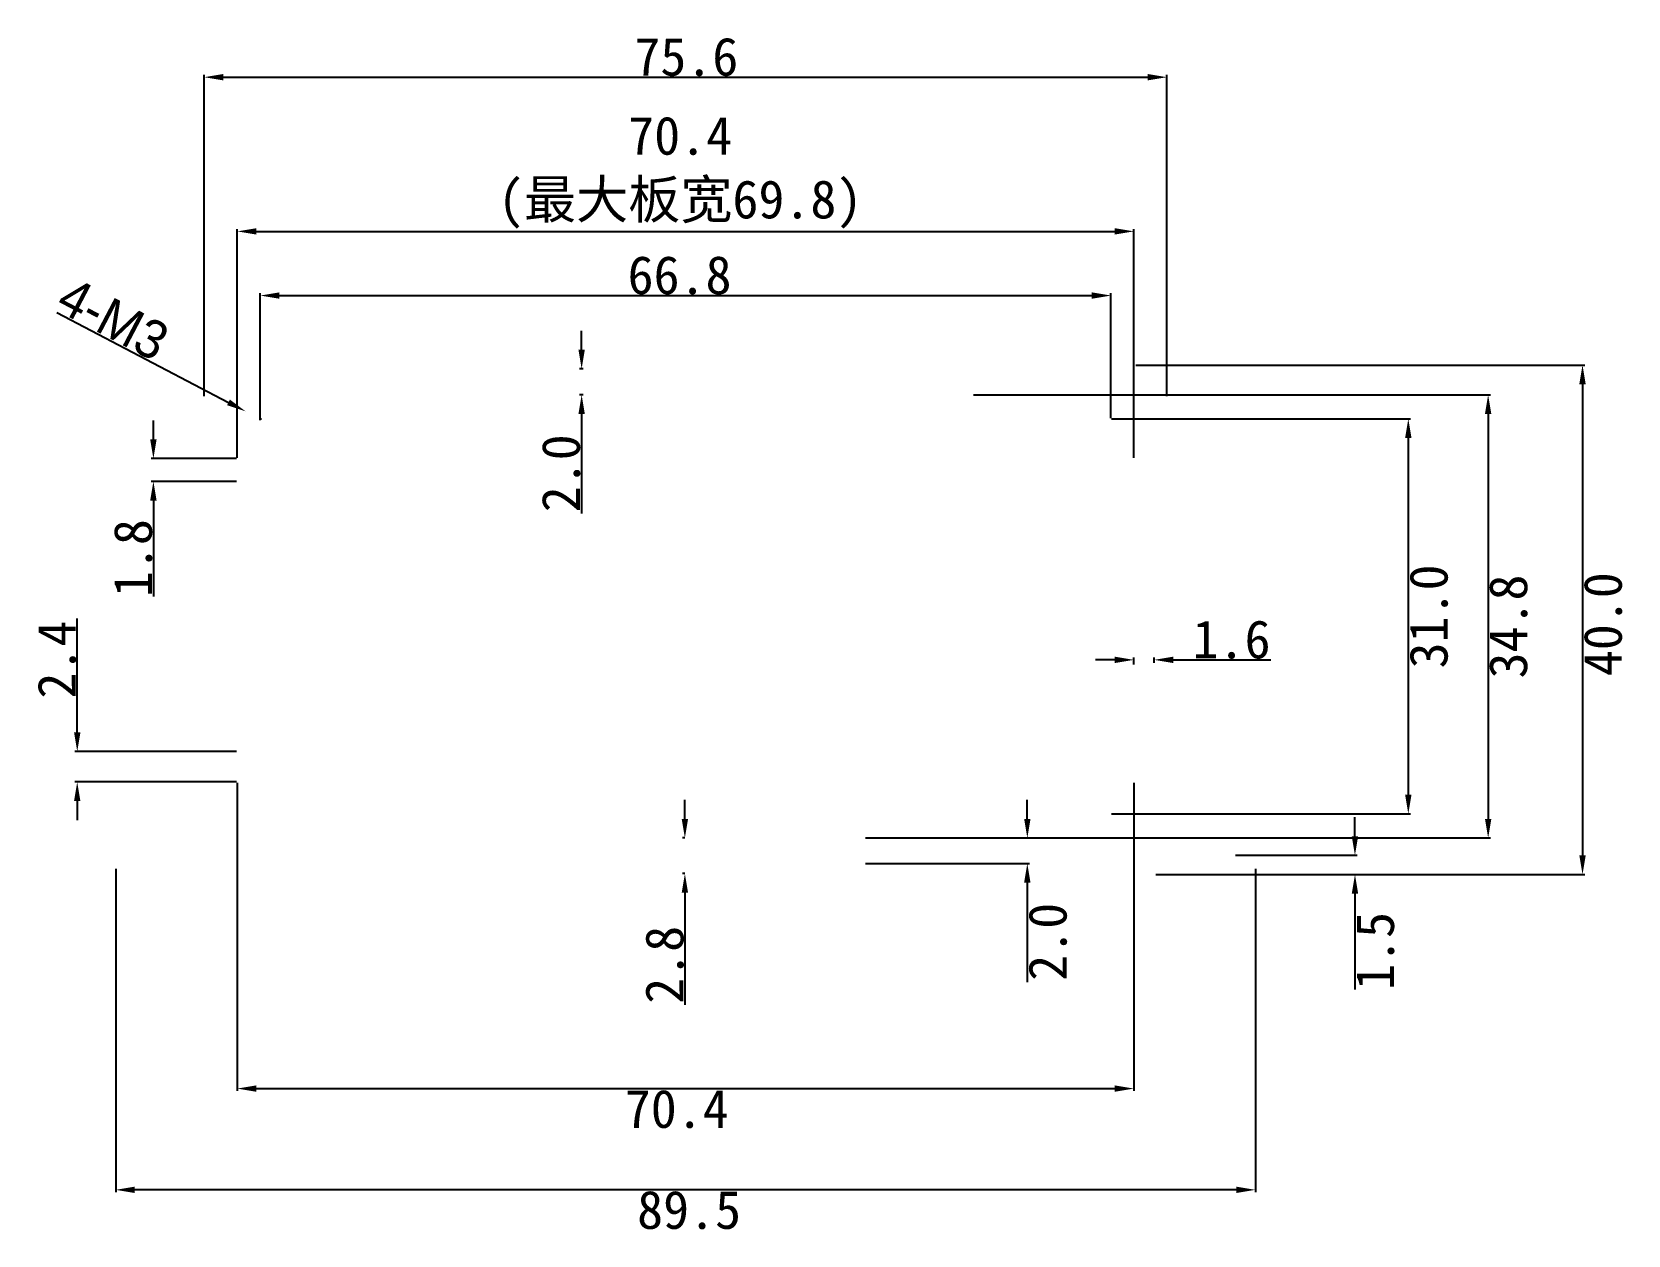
# Model space of a CAD drawing. Header units: millimetres. Extents: x -46 to 80, y -59 to 35.
import ezdxf

# ---------------------------------------------------------------- set-up
doc = ezdxf.new("R2010")
doc.units = ezdxf.units.MM
doc.layers.add('【黑色】Deck_Panel v1_Sketch2', color=30, linetype='Continuous')
doc.styles.get("Standard").update_dxf_attribs({"font": 'simhei.ttf'})
doc.dimstyles.get("Standard").update_dxf_attribs({"dimtxt": 3, "dimasz": 1.5, "dimexe": 0.18, "dimexo": 0.0625, "dimgap": 0.09, "dimtad": 2, "dimdec": 1, "dimzin": 0, "dimdsep": 46, "dimtxsty": 'Standard', "dimcen": 0.09, "dimadec": 0, "dimazin": 0, "dimtfac": 1, "dimtdec": 1, "dimtofl": 0, "dimtmove": 0, "dimatfit": 3, "dimfxl": 1, "dimtolj": 1, "dimtzin": 0, "dimarcsym": 0})

# ---------------------------------------------------------------- blocks, each defined once
blk = doc.blocks.new('*D22')
at = {"color": 0, "lineweight": -2}
for p, q in [((41.03, 9.05), (76.29, 9.05)), ((76.11, 7.55), (76.11, -29.45)), ((42.61, -30.95), (76.29, -30.95))]:
    blk.add_line(p, q, dxfattribs=at)
at = {"color": 0}
for points in [[(75.86, 7.55), (76.36, 7.55), (76.11, 9.05)], [(75.86, -29.45), (76.36, -29.45), (76.11, -30.95)]]:
    blk.add_solid(points, dxfattribs=at)
at = {"layer": 'Defpoints', "color": 0}
for p in [(40.97, 9.05), (42.54, -30.95), (76.11, -30.95)]:
    blk.add_point(p, dxfattribs=at)
at = {"color": 0, "lineweight": -2, "insert": (77.72, -11.3), "char_height": 3, "attachment_point": 5, "rotation": 90}
blk.add_mtext('\\A1;40.0', dxfattribs=at)
blk = doc.blocks.new('*D23')
at = {"color": 0, "lineweight": -2}
for p, q in [((-39.08, -30.51), (-39.08, -55.9)), ((50.42, -30.51), (50.42, -55.9)), ((48.92, -55.72), (-37.58, -55.72))]:
    blk.add_line(p, q, dxfattribs=at)
at = {"color": 0}
for points in [[(-37.58, -55.47), (-37.58, -55.97), (-39.08, -55.72)], [(48.92, -55.47), (48.92, -55.97), (50.42, -55.72)]]:
    blk.add_solid(points, dxfattribs=at)
at = {"layer": 'Defpoints', "color": 0}
for p in [(-39.08, -30.45), (50.42, -30.45), (-39.08, -55.72)]:
    blk.add_point(p, dxfattribs=at)
at = {"color": 0, "lineweight": -2, "insert": (5.95, -57.31), "char_height": 3, "attachment_point": 5}
blk.add_mtext('\\A1;89.5', dxfattribs=at)
blk = doc.blocks.new('*D24')
at = {"color": 0, "lineweight": -2}
for p, q in [((-32.13, 6.61), (-32.13, 31.84)), ((-30.63, 31.66), (41.97, 31.66)), ((43.47, 6.61), (43.47, 31.84))]:
    blk.add_line(p, q, dxfattribs=at)
at = {"color": 0}
for points in [[(-30.63, 31.91), (-30.63, 31.41), (-32.13, 31.66)], [(41.97, 31.91), (41.97, 31.41), (43.47, 31.66)]]:
    blk.add_solid(points, dxfattribs=at)
at = {"layer": 'Defpoints', "color": 0}
for p in [(43.47, 31.66), (-32.13, 6.55), (43.47, 6.55)]:
    blk.add_point(p, dxfattribs=at)
at = {"color": 0, "lineweight": -2, "insert": (5.73, 33.25), "char_height": 3, "attachment_point": 5}
blk.add_mtext('\\A1;75.6', dxfattribs=at)
blk = doc.blocks.new('*D25')
at = {"color": 0, "lineweight": -2}
for p, q in [((-36.12, 3.21), (-36.12, 4.71)), ((-29.59, 1.71), (-36.3, 1.71)), ((-29.59, -0.09), (-36.3, -0.09)), ((-36.12, -1.59), (-36.12, -9.13))]:
    blk.add_line(p, q, dxfattribs=at)
at = {"color": 0}
for points in [[(-36.37, 3.21), (-35.87, 3.21), (-36.12, 1.71)], [(-36.37, -1.59), (-35.87, -1.59), (-36.12, -0.09)]]:
    blk.add_solid(points, dxfattribs=at)
at = {"layer": 'Defpoints', "color": 0}
for p in [(-29.53, 1.71), (-36.12, -0.09), (-29.53, -0.09)]:
    blk.add_point(p, dxfattribs=at)
at = {"color": 0, "lineweight": -2, "insert": (-37.71, -6.11), "char_height": 3, "attachment_point": 5, "rotation": 90}
blk.add_mtext('\\A1;1.8', dxfattribs=at)
blk = doc.blocks.new('*D26')
at = {"layer": 'Defpoints', "color": 0}
for p in [(40.87, 19.55), (-29.53, 1.71), (40.87, 1.71)]:
    blk.add_point(p, dxfattribs=at)
at = {"layer": '【黑色】Deck_Panel v1_Sketch2', "color": 0, "lineweight": -2}
for p, q in [((-29.53, 1.77), (-29.53, 19.73)), ((-28.03, 19.55), (39.37, 19.55)), ((40.87, 1.77), (40.87, 19.73))]:
    blk.add_line(p, q, dxfattribs=at)
at = {"layer": '【黑色】Deck_Panel v1_Sketch2', "color": 0}
for points in [[(-28.03, 19.8), (-28.03, 19.3), (-29.53, 19.55)], [(39.37, 19.8), (39.37, 19.3), (40.87, 19.55)]]:
    blk.add_solid(points, dxfattribs=at)
at = {"layer": '【黑色】Deck_Panel v1_Sketch2', "color": 0, "lineweight": -2, "insert": (5.25, 24.17), "char_height": 3, "attachment_point": 5}
blk.add_mtext('\\A1;70.4\\P(最大板宽69.8)', dxfattribs=at)
blk = doc.blocks.new('*D27')
at = {"color": 0, "lineweight": -2}
for p, q in [((28.29, 6.71), (68.88, 6.71)), ((68.7, 5.21), (68.7, -26.59)), ((28.29, -28.09), (68.88, -28.09))]:
    blk.add_line(p, q, dxfattribs=at)
at = {"color": 0}
for points in [[(68.45, 5.21), (68.95, 5.21), (68.7, 6.71)], [(68.45, -26.59), (68.95, -26.59), (68.7, -28.09)]]:
    blk.add_solid(points, dxfattribs=at)
at = {"layer": 'Defpoints', "color": 0}
for p in [(28.23, 6.71), (28.23, -28.09), (68.7, -28.09)]:
    blk.add_point(p, dxfattribs=at)
at = {"color": 0, "lineweight": -2, "insert": (70.29, -11.48), "char_height": 3, "attachment_point": 5, "rotation": 90}
blk.add_mtext('\\A1;34.8', dxfattribs=at)
blk = doc.blocks.new('*D28')
at = {"color": 0, "lineweight": -2}
for p, q in [((-42.1, -19.79), (-42.1, -10.86)), ((-29.59, -21.29), (-42.28, -21.29)), ((-29.59, -23.69), (-42.28, -23.69)), ((-42.1, -25.19), (-42.1, -26.69))]:
    blk.add_line(p, q, dxfattribs=at)
at = {"color": 0}
for points in [[(-42.35, -19.79), (-41.85, -19.79), (-42.1, -21.29)], [(-42.35, -25.19), (-41.85, -25.19), (-42.1, -23.69)]]:
    blk.add_solid(points, dxfattribs=at)
at = {"layer": 'Defpoints', "color": 0}
for p in [(-42.1, -21.29), (-29.53, -21.29), (-29.53, -23.69)]:
    blk.add_point(p, dxfattribs=at)
at = {"color": 0, "lineweight": -2, "insert": (-43.69, -14.08), "char_height": 3, "attachment_point": 5, "rotation": 90}
blk.add_mtext('\\A1;2.4', dxfattribs=at)
blk = doc.blocks.new('*D29')
at = {"color": 0, "lineweight": -2}
for p, q in [((-29.53, -23.75), (-29.53, -47.95)), ((40.87, -23.75), (40.87, -47.95)), ((-28.03, -47.77), (39.37, -47.77))]:
    blk.add_line(p, q, dxfattribs=at)
at = {"color": 0}
for points in [[(-28.03, -47.52), (-28.03, -48.02), (-29.53, -47.77)], [(39.37, -47.52), (39.37, -48.02), (40.87, -47.77)]]:
    blk.add_solid(points, dxfattribs=at)
at = {"layer": 'Defpoints', "color": 0}
for p in [(-29.53, -23.69), (40.87, -23.69), (40.87, -47.77)]:
    blk.add_point(p, dxfattribs=at)
at = {"color": 0, "lineweight": -2, "insert": (4.98, -49.38), "char_height": 3, "attachment_point": 5}
blk.add_mtext('\\A1;70.4', dxfattribs=at)
blk = doc.blocks.new('*D30')
at = {"color": 0, "lineweight": -2}
for p, q in [((32.51, -26.59), (32.51, -25.09)), ((19.81, -28.09), (32.69, -28.09)), ((19.81, -30.09), (32.69, -30.09)), ((32.51, -31.59), (32.51, -39.4))]:
    blk.add_line(p, q, dxfattribs=at)
at = {"color": 0}
for points in [[(32.26, -26.59), (32.76, -26.59), (32.51, -28.09)], [(32.26, -31.59), (32.76, -31.59), (32.51, -30.09)]]:
    blk.add_solid(points, dxfattribs=at)
at = {"layer": 'Defpoints', "color": 0}
for p in [(19.75, -28.09), (32.51, -28.09), (19.75, -30.09)]:
    blk.add_point(p, dxfattribs=at)
at = {"color": 0, "lineweight": -2, "insert": (34.12, -36.24), "char_height": 3, "attachment_point": 5, "rotation": 90}
blk.add_mtext('\\A1;2.0', dxfattribs=at)
blk = doc.blocks.new('*D31')
at = {"color": 0, "lineweight": -2}
for p, q in [((5.62, -26.59), (5.62, -25.09)), ((5.61, -28.09), (5.44, -28.09)), ((5.61, -30.89), (5.44, -30.89)), ((5.62, -32.39), (5.62, -41.2))]:
    blk.add_line(p, q, dxfattribs=at)
at = {"color": 0}
for points in [[(5.37, -26.59), (5.87, -26.59), (5.62, -28.09)], [(5.37, -32.39), (5.87, -32.39), (5.62, -30.89)]]:
    blk.add_solid(points, dxfattribs=at)
at = {"layer": 'Defpoints', "color": 0}
for p in [(5.62, -28.09), (5.67, -28.09), (5.67, -30.89)]:
    blk.add_point(p, dxfattribs=at)
at = {"color": 0, "lineweight": -2, "insert": (4.03, -38.05), "char_height": 3, "attachment_point": 5, "rotation": 90}
blk.add_mtext('\\A1;2.8', dxfattribs=at)
blk = doc.blocks.new('*D32')
at = {"color": 0, "lineweight": -2}
for p, q in [((39.13, 4.82), (62.61, 4.82)), ((62.43, 3.32), (62.43, -24.69)), ((39.13, -26.19), (62.61, -26.19))]:
    blk.add_line(p, q, dxfattribs=at)
at = {"color": 0}
for points in [[(62.18, 3.32), (62.68, 3.32), (62.43, 4.82)], [(62.18, -24.69), (62.68, -24.69), (62.43, -26.19)]]:
    blk.add_solid(points, dxfattribs=at)
at = {"layer": 'Defpoints', "color": 0}
for p in [(39.07, 4.82), (39.07, -26.19), (62.43, -26.19)]:
    blk.add_point(p, dxfattribs=at)
at = {"color": 0, "lineweight": -2, "insert": (64.04, -10.69), "char_height": 3, "attachment_point": 5, "rotation": 90}
blk.add_mtext('\\A1;31.0', dxfattribs=at)
blk = doc.blocks.new('*D33')
at = {"color": 0, "lineweight": -2}
for p, q in [((-27.73, 4.88), (-27.73, 14.69)), ((-26.23, 14.51), (37.57, 14.51)), ((39.07, 4.88), (39.07, 14.69))]:
    blk.add_line(p, q, dxfattribs=at)
at = {"color": 0}
for points in [[(-26.23, 14.76), (-26.23, 14.26), (-27.73, 14.51)], [(37.57, 14.76), (37.57, 14.26), (39.07, 14.51)]]:
    blk.add_solid(points, dxfattribs=at)
at = {"layer": 'Defpoints', "color": 0}
for p in [(39.07, 14.51), (-27.73, 4.82), (39.07, 4.82)]:
    blk.add_point(p, dxfattribs=at)
at = {"color": 0, "lineweight": -2, "insert": (5.2, 16.1), "char_height": 3, "attachment_point": 5}
blk.add_mtext('\\A1;66.8', dxfattribs=at)
blk = doc.blocks.new('*D34')
at = {"color": 0, "lineweight": -2}
for p, q in [((-2.49, 10.25), (-2.49, 11.75)), ((-2.38, 8.75), (-2.67, 8.75)), ((-2.38, 6.71), (-2.67, 6.71)), ((-2.49, 5.21), (-2.49, -2.6))]:
    blk.add_line(p, q, dxfattribs=at)
at = {"color": 0}
for points in [[(-2.74, 10.25), (-2.24, 10.25), (-2.49, 8.75)], [(-2.74, 5.21), (-2.24, 5.21), (-2.49, 6.71)]]:
    blk.add_solid(points, dxfattribs=at)
at = {"layer": 'Defpoints', "color": 0}
for p in [(-2.32, 8.75), (-2.49, 6.71), (-2.32, 6.71)]:
    blk.add_point(p, dxfattribs=at)
at = {"color": 0, "lineweight": -2, "insert": (-4.1, 0.55), "char_height": 3, "attachment_point": 5, "rotation": 90}
blk.add_mtext('\\A1;2.0', dxfattribs=at)
blk = doc.blocks.new('*D35')
at = {"color": 0, "lineweight": -2}
for p, q in [((39.37, -14.1), (37.87, -14.1)), ((40.87, -14.47), (40.87, -13.92)), ((42.47, -14.33), (42.47, -13.92)), ((43.97, -14.1), (51.63, -14.1))]:
    blk.add_line(p, q, dxfattribs=at)
at = {"color": 0}
for points in [[(39.37, -13.85), (39.37, -14.35), (40.87, -14.1)], [(43.97, -13.85), (43.97, -14.35), (42.47, -14.1)]]:
    blk.add_solid(points, dxfattribs=at)
at = {"layer": 'Defpoints', "color": 0}
for p in [(40.87, -14.53), (42.47, -14.1), (42.47, -14.39)]:
    blk.add_point(p, dxfattribs=at)
at = {"color": 0, "lineweight": -2, "insert": (48.55, -12.51), "char_height": 3, "attachment_point": 5}
blk.add_mtext('\\A1;1.6', dxfattribs=at)
blk = doc.blocks.new('*D36')
at = {"color": 0, "lineweight": -2}
for p, q in [((58.24, -27.95), (58.24, -26.45)), ((48.85, -29.45), (58.42, -29.45)), ((54.61, -30.95), (58.42, -30.95)), ((58.24, -32.45), (58.24, -39.98))]:
    blk.add_line(p, q, dxfattribs=at)
at = {"color": 0}
for points in [[(57.99, -27.95), (58.49, -27.95), (58.24, -29.45)], [(57.99, -32.45), (58.49, -32.45), (58.24, -30.95)]]:
    blk.add_solid(points, dxfattribs=at)
at = {"layer": 'Defpoints', "color": 0}
for p in [(48.78, -29.45), (54.55, -30.95), (58.24, -30.95)]:
    blk.add_point(p, dxfattribs=at)
at = {"color": 0, "lineweight": -2, "insert": (59.83, -36.96), "char_height": 3, "attachment_point": 5, "rotation": 90}
blk.add_mtext('\\A1;1.5', dxfattribs=at)
blk = doc.blocks.new('*D37')
at = {"color": 0, "lineweight": -2}
for p, q in [((-43.69, 13.19), (-30.22, 6.12)), ((-27.82, 4.82), (-27.64, 4.82)), ((-27.73, 4.73), (-27.73, 4.91))]:
    blk.add_line(p, q, dxfattribs=at)
at = {"color": 0}
blk.add_solid([(-30.11, 6.34), (-30.34, 5.9), (-28.89, 5.42)], dxfattribs=at)
at = {"layer": 'Defpoints', "color": 0}
for p in [(-28.89, 5.42), (-26.57, 4.21)]:
    blk.add_point(p, dxfattribs=at)
at = {"color": 0, "lineweight": -2, "insert": (-39.28, 12.67), "char_height": 3, "attachment_point": 5, "rotation": 332.3213}
blk.add_mtext('\\A1;{\\fGulim|b0|i0|c134|p34;\\C256;4-M3}', dxfattribs=at)

msp = doc.modelspace()

# ---------------------------------------------------------------- dimensions: what is measured, and where the dimension line sits
at = {"color": 7, "lineweight": -2}
for base, p1, p2, picture, middle in [((43.47, 31.66), (-32.13, 6.55), (43.47, 6.55), '*D24', (5.73, 31.66)), ((39.07, 14.51), (-27.73, 4.82), (39.07, 4.82), '*D33', (5.2, 14.51)), ((40.87, -47.77), (-29.53, -23.69), (40.87, -23.69), '*D29', (4.98, -47.77))]:
    dim = msp.add_linear_dim(base=base, p1=p1, p2=p2, dimstyle='Standard', dxfattribs=at)
    dim.commit()
    dim.dimension.update_dxf_attribs({"geometry": picture, "text_midpoint": middle, "dimtype": 160})
dim = msp.add_diameter_dim_2p(p1=(-26.57, 4.21), p2=(-28.89, 5.42), text='{\\fGulim|b0|i0|c134|p34;\\C256;4-M3}', dimstyle='Standard', dxfattribs=at)
dim.commit()
dim.dimension.update_dxf_attribs({"geometry": '*D37', "text_midpoint": (-40.02, 11.26), "dimtype": 163})
for base, p1, p2, angle, picture, middle in [((-2.49, 6.71), (-2.32, 8.75), (-2.32, 6.71), 90, '*D34', (-4.1, 0.55)), ((-36.12, -0.09), (-29.53, 1.71), (-29.53, -0.09), 270, '*D25', (-37.71, -6.11)), ((62.43, -26.19), (39.07, 4.82), (39.07, -26.19), 90, '*D32', (64.04, -10.69)), ((58.24, -30.95), (48.78, -29.45), (54.55, -30.95), 90, '*D36', (59.83, -36.96))]:
    dim = msp.add_linear_dim(base=base, p1=p1, p2=p2, angle=angle, dimstyle='Standard', dxfattribs=at)
    dim.commit()
    dim.dimension.update_dxf_attribs({"geometry": picture, "text_midpoint": middle})
for base, p1, p2, angle, picture, middle in [((76.11, -30.95), (40.97, 9.05), (42.54, -30.95), 90, '*D22', (76.11, -11.3)), ((68.7, -28.09), (28.23, 6.71), (28.23, -28.09), 270, '*D27', (68.7, -11.48)), ((-42.1, -21.29), (-29.53, -23.69), (-29.53, -21.29), 90, '*D28', (-42.1, -14.08)), ((5.62, -28.09), (5.67, -30.89), (5.67, -28.09), 90, '*D31', (5.62, -38.05)), ((32.51, -28.09), (19.75, -30.09), (19.75, -28.09), 90, '*D30', (32.51, -36.24)), ((-39.08, -55.72), (50.42, -30.45), (-39.08, -30.45), 180, '*D23', (5.95, -55.72))]:
    dim = msp.add_linear_dim(base=base, p1=p1, p2=p2, angle=angle, dimstyle='Standard', dxfattribs=at)
    dim.commit()
    dim.dimension.update_dxf_attribs({"geometry": picture, "text_midpoint": middle, "dimtype": 160})
dim = msp.add_linear_dim(base=(42.47, -14.1), p1=(40.87, -14.53), p2=(42.47, -14.39), dimstyle='Standard', dxfattribs=at)
dim.commit()
dim.dimension.update_dxf_attribs({"geometry": '*D35', "text_midpoint": (48.55, -12.51)})
at = {"layer": '【黑色】Deck_Panel v1_Sketch2', "lineweight": -2}
dim = msp.add_linear_dim(base=(40.87, 19.55), p1=(-29.53, 1.71), p2=(40.87, 1.71), text='<>\\P(最大板宽69.8)', dimstyle='Standard', dxfattribs=at)
dim.commit()
dim.dimension.update_dxf_attribs({"geometry": '*D26', "text_midpoint": (5.25, 19.55), "dimtype": 160})

doc.saveas('drawing.dxf')
